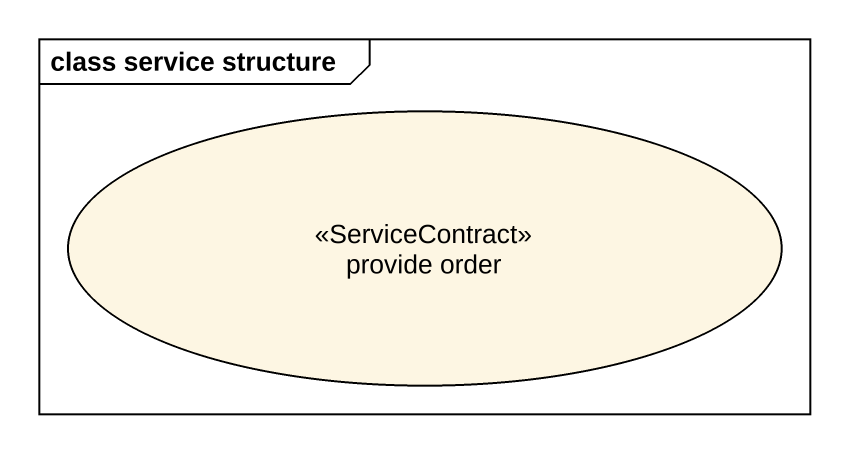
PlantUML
@startuml
mainframe class service structure
usecase "provide order" as provide_order <<ServiceContract>>
@enduml
